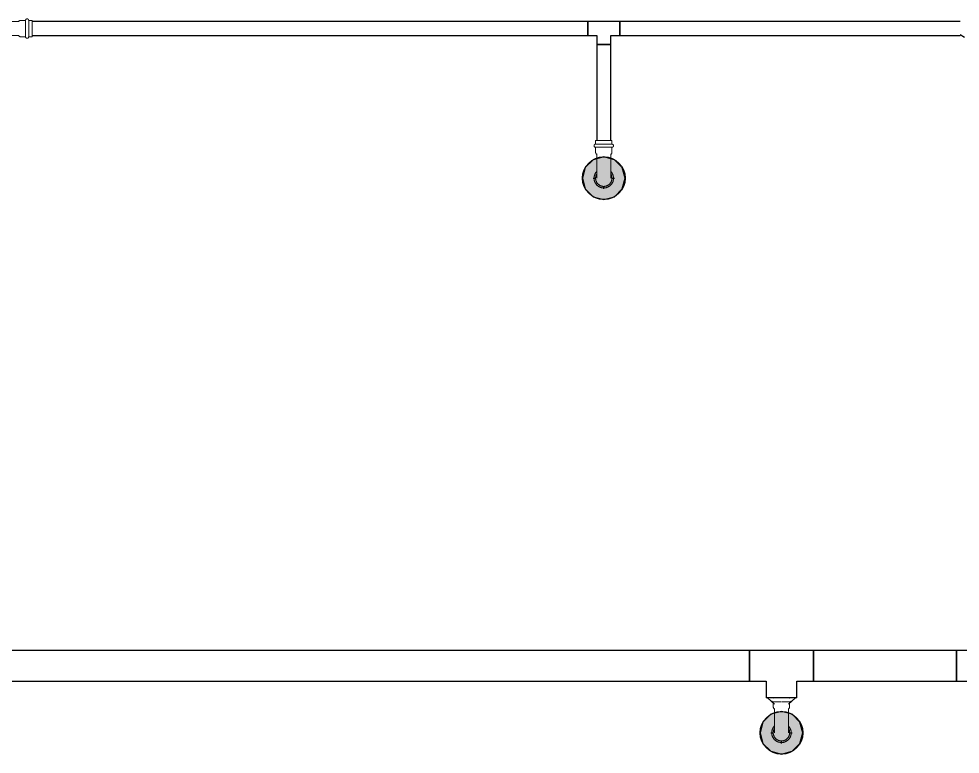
# Model space of a CAD drawing. Header units: inches. Extents: x -3327 to -1, y 8 to 1328.
# Drawn here: x -715.4 to -627.3, y 317.7 to 386.5 of the extents above; entities that cross this region are included whole.
import ezdxf

# ---------------------------------------------------------------- set-up
doc = ezdxf.new("R2010")
doc.units = ezdxf.units.IN
doc.header["$MEASUREMENT"] = 0
doc.layers.add('P-PIPE', color=3, linetype='Continuous', lineweight=9)
doc.layers.add('X - REF - FP', color=7, linetype='Continuous', true_color=0xb90000)

# ---------------------------------------------------------------- blocks, each defined once
blk = doc.blocks.new('Victaulic-VicPress316-Elbow 90-45deg Style P568_P571 - Standard-V2-SECOND LEVEL')
at = {"layer": 'P-PIPE'}
for p, q in [((-3203.704, 731.097), (-3203.704, 730.203)), ((-3202.389, 730.206), (-3202.389, 731.097)), ((-3203.813, 730.051), (-3203.813, 729.6)), ((-3203.046, 729.6), (-3203.813, 729.6)), ((-3202.28, 729.6), (-3203.046, 729.6)), ((-3202.28, 729.6), (-3202.28, 730.051)), ((-3203.813, 729.309), (-3203.813, 728.97)), ((-3203.046, 729.309), (-3203.813, 729.309)), ((-3203.813, 728.97), (-3203.046, 728.97)), ((-3202.28, 729.309), (-3203.046, 729.309)), ((-3203.046, 728.97), (-3202.28, 728.97)), ((-3202.28, 728.97), (-3202.28, 729.309))]:
    blk.add_line(p, q, dxfattribs=at)
at = {"layer": 'P-PIPE', "flags": 128}
for points in [[(-3203.046, 733.402), (-3203.083, 733.401), (-3203.119, 733.399), (-3203.155, 733.395), (-3203.191, 733.39), (-3203.227, 733.384), (-3203.263, 733.376), (-3203.298, 733.366), (-3203.333, 733.356), (-3203.367, 733.344), (-3203.401, 733.33), (-3203.434, 733.315), (-3203.467, 733.299), (-3203.499, 733.281), (-3203.53, 733.263), (-3203.561, 733.243), (-3203.591, 733.222), (-3203.619, 733.199), (-3203.647, 733.176), (-3203.674, 733.151), (-3203.7, 733.125), (-3203.725, 733.099), (-3203.749, 733.071), (-3203.772, 733.043), (-3203.793, 733.013), (-3203.813, 732.983), (-3203.833, 732.952), (-3203.85, 732.92), (-3203.867, 732.887), (-3203.882, 732.854), (-3203.896, 732.82), (-3203.909, 732.786), (-3203.92, 732.751), (-3203.93, 732.716), (-3203.938, 732.681), (-3203.945, 732.645), (-3203.95, 732.609), (-3203.954, 732.573), (-3203.957, 732.536), (-3203.958, 732.5), (-3203.958, 732.463), (-3203.956, 732.427), (-3203.953, 732.391), (-3203.948, 732.354), (-3203.942, 732.318), (-3203.934, 732.283), (-3203.925, 732.247), (-3203.915, 732.212), (-3203.903, 732.178), (-3203.89, 732.144), (-3203.875, 732.11), (-3203.859, 732.078), (-3203.842, 732.045), (-3203.824, 732.014), (-3203.804, 731.983), (-3203.783, 731.953), (-3203.761, 731.924), (-3203.738, 731.896), (-3203.714, 731.869)], [(-3203.046, 733.257), (-3203.077, 733.256), (-3203.107, 733.254), (-3203.138, 733.251), (-3203.168, 733.247), (-3203.198, 733.241), (-3203.228, 733.235), (-3203.258, 733.227), (-3203.287, 733.218), (-3203.316, 733.207), (-3203.345, 733.196), (-3203.373, 733.183), (-3203.4, 733.17), (-3203.427, 733.155), (-3203.453, 733.139), (-3203.479, 733.123), (-3203.504, 733.105), (-3203.528, 733.086), (-3203.551, 733.066), (-3203.574, 733.046), (-3203.596, 733.024), (-3203.617, 733.002), (-3203.637, 732.978), (-3203.656, 732.954), (-3203.674, 732.93), (-3203.691, 732.904), (-3203.707, 732.878), (-3203.722, 732.851), (-3203.736, 732.824), (-3203.749, 732.796), (-3203.76, 732.768), (-3203.771, 732.739), (-3203.78, 732.71), (-3203.789, 732.68), (-3203.796, 732.65), (-3203.801, 732.62), (-3203.806, 732.59), (-3203.809, 732.559), (-3203.812, 732.529), (-3203.812, 732.498), (-3203.812, 732.468), (-3203.811, 732.437), (-3203.808, 732.406), (-3203.804, 732.376), (-3203.799, 732.346), (-3203.792, 732.316), (-3203.785, 732.286), (-3203.776, 732.257), (-3203.766, 732.228), (-3203.755, 732.199), (-3203.743, 732.171), (-3203.73, 732.143), (-3203.715, 732.116), (-3203.704, 732.096)], [(-3202.389, 731.858), (-3202.367, 731.881), (-3202.343, 731.909), (-3202.32, 731.937), (-3202.299, 731.967), (-3202.279, 731.997), (-3202.26, 732.028), (-3202.242, 732.06), (-3202.225, 732.093), (-3202.21, 732.126), (-3202.196, 732.16), (-3202.183, 732.194), (-3202.172, 732.229), (-3202.163, 732.264), (-3202.154, 732.299), (-3202.147, 732.335), (-3202.142, 732.371), (-3202.138, 732.407), (-3202.135, 732.444), (-3202.134, 732.48), (-3202.134, 732.517), (-3202.136, 732.553), (-3202.139, 732.589), (-3202.144, 732.626), (-3202.15, 732.662), (-3202.158, 732.697), (-3202.167, 732.733), (-3202.177, 732.768), (-3202.189, 732.802), (-3202.202, 732.836), (-3202.217, 732.87), (-3202.233, 732.902), (-3202.25, 732.935), (-3202.268, 732.966), (-3202.288, 732.997), (-3202.309, 733.027), (-3202.331, 733.056), (-3202.354, 733.084), (-3202.378, 733.111), (-3202.404, 733.137), (-3202.43, 733.163), (-3202.457, 733.187), (-3202.486, 733.21), (-3202.515, 733.231), (-3202.545, 733.252), (-3202.576, 733.271), (-3202.608, 733.29), (-3202.64, 733.307), (-3202.673, 733.322), (-3202.706, 733.336), (-3202.741, 733.349), (-3202.775, 733.361), (-3202.81, 733.371), (-3202.846, 733.38), (-3202.881, 733.387), (-3202.917, 733.393), (-3202.954, 733.397), (-3202.99, 733.4), (-3203.026, 733.402), (-3203.046, 733.402)], [(-3202.385, 732.102), (-3202.37, 732.129), (-3202.356, 732.156), (-3202.343, 732.184), (-3202.332, 732.212), (-3202.321, 732.241), (-3202.312, 732.27), (-3202.304, 732.3), (-3202.297, 732.33), (-3202.291, 732.36), (-3202.286, 732.39), (-3202.283, 732.421), (-3202.281, 732.451), (-3202.28, 732.482), (-3202.28, 732.512), (-3202.281, 732.543), (-3202.284, 732.574), (-3202.288, 732.604), (-3202.293, 732.634), (-3202.3, 732.664), (-3202.307, 732.694), (-3202.316, 732.723), (-3202.326, 732.752), (-3202.337, 732.781), (-3202.349, 732.809), (-3202.362, 732.837), (-3202.377, 732.864), (-3202.392, 732.89), (-3202.409, 732.916), (-3202.426, 732.941), (-3202.445, 732.966), (-3202.464, 732.989), (-3202.485, 733.012), (-3202.506, 733.034), (-3202.528, 733.055), (-3202.551, 733.075), (-3202.575, 733.095), (-3202.6, 733.113), (-3202.625, 733.13), (-3202.651, 733.147), (-3202.677, 733.162), (-3202.705, 733.176), (-3202.732, 733.189), (-3202.761, 733.201), (-3202.789, 733.212), (-3202.818, 733.222), (-3202.848, 733.23), (-3202.878, 733.238), (-3202.908, 733.244), (-3202.938, 733.249), (-3202.968, 733.253), (-3202.999, 733.255), (-3203.029, 733.256), (-3203.046, 733.257)], [(-3203.704, 732.49), (-3203.704, 732.489), (-3203.704, 732.486), (-3203.704, 732.48), (-3203.704, 732.472), (-3203.704, 732.462), (-3203.704, 732.45), (-3203.704, 732.436), (-3203.704, 732.419), (-3203.704, 732.401), (-3203.704, 732.38), (-3203.704, 732.357), (-3203.704, 732.333), (-3203.704, 732.306), (-3203.704, 732.277), (-3203.704, 732.247), (-3203.704, 732.214), (-3203.704, 732.18), (-3203.704, 732.144), (-3203.704, 732.107), (-3203.704, 732.068), (-3203.704, 732.027), (-3203.704, 731.985), (-3203.704, 731.941), (-3203.704, 731.896), (-3203.704, 731.85), (-3203.704, 731.802), (-3203.704, 731.754), (-3203.704, 731.704), (-3203.704, 731.653), (-3203.704, 731.602), (-3203.704, 731.549), (-3203.704, 731.496), (-3203.704, 731.443), (-3203.704, 731.388), (-3203.704, 731.334), (-3203.704, 731.279), (-3203.704, 731.223), (-3203.704, 731.168), (-3203.704, 731.112), (-3203.704, 731.097)], [(-3202.389, 731.097), (-3202.389, 731.153), (-3202.389, 731.208), (-3202.389, 731.264), (-3202.389, 731.319), (-3202.389, 731.374), (-3202.389, 731.428), (-3202.389, 731.482), (-3202.389, 731.535), (-3202.389, 731.588), (-3202.389, 731.639), (-3202.389, 731.69), (-3202.389, 731.74), (-3202.389, 731.789), (-3202.389, 731.837), (-3202.389, 731.884), (-3202.389, 731.929), (-3202.389, 731.973), (-3202.389, 732.016), (-3202.389, 732.057), (-3202.389, 732.096), (-3202.389, 732.134), (-3202.389, 732.171), (-3202.389, 732.205), (-3202.389, 732.238), (-3202.389, 732.269), (-3202.389, 732.298), (-3202.389, 732.326), (-3202.389, 732.351), (-3202.389, 732.374), (-3202.389, 732.395), (-3202.389, 732.414), (-3202.389, 732.432), (-3202.389, 732.446), (-3202.389, 732.459), (-3202.389, 732.47), (-3202.389, 732.478), (-3202.389, 732.484), (-3202.389, 732.488), (-3202.389, 732.49), (-3202.389, 732.49)], [(-3203.813, 730.051), (-3203.812, 730.062), (-3203.812, 730.073), (-3203.811, 730.084), (-3203.809, 730.094), (-3203.807, 730.105), (-3203.805, 730.116), (-3203.802, 730.126), (-3203.799, 730.137), (-3203.795, 730.147), (-3203.791, 730.157), (-3203.787, 730.167), (-3203.782, 730.177), (-3203.777, 730.186), (-3203.771, 730.196), (-3203.765, 730.205), (-3203.759, 730.214), (-3203.752, 730.222), (-3203.745, 730.231), (-3203.738, 730.239), (-3203.73, 730.246), (-3203.722, 730.254), (-3203.714, 730.261), (-3203.705, 730.268), (-3203.704, 730.269)], [(-3202.389, 730.269), (-3202.38, 730.262), (-3202.372, 730.255), (-3202.364, 730.248), (-3202.356, 730.24), (-3202.348, 730.232), (-3202.341, 730.224), (-3202.335, 730.215), (-3202.328, 730.207), (-3202.322, 730.197), (-3202.317, 730.188), (-3202.311, 730.179), (-3202.306, 730.169), (-3202.302, 730.159), (-3202.298, 730.149), (-3202.294, 730.139), (-3202.291, 730.128), (-3202.288, 730.118), (-3202.285, 730.107), (-3202.283, 730.096), (-3202.282, 730.086), (-3202.281, 730.075), (-3202.28, 730.064), (-3202.28, 730.053), (-3202.28, 730.051)], [(-3203.813, 729.309), (-3203.818, 729.309), (-3203.824, 729.309), (-3203.83, 729.31), (-3203.836, 729.31), (-3203.841, 729.311), (-3203.847, 729.313), (-3203.853, 729.314), (-3203.858, 729.316), (-3203.864, 729.318), (-3203.869, 729.32), (-3203.875, 729.322), (-3203.88, 729.325), (-3203.885, 729.328), (-3203.89, 729.331), (-3203.895, 729.334), (-3203.899, 729.337), (-3203.904, 729.341), (-3203.908, 729.345), (-3203.913, 729.349), (-3203.917, 729.353), (-3203.921, 729.357), (-3203.925, 729.361), (-3203.928, 729.366), (-3203.932, 729.371), (-3203.935, 729.375), (-3203.938, 729.38), (-3203.941, 729.385), (-3203.944, 729.391), (-3203.946, 729.396), (-3203.948, 729.401), (-3203.95, 729.407), (-3203.952, 729.412), (-3203.953, 729.418), (-3203.955, 729.424), (-3203.956, 729.429), (-3203.957, 729.435), (-3203.957, 729.441), (-3203.958, 729.447), (-3203.958, 729.452), (-3203.958, 729.458), (-3203.958, 729.464), (-3203.957, 729.47), (-3203.956, 729.476), (-3203.955, 729.481), (-3203.954, 729.487), (-3203.953, 729.493), (-3203.951, 729.498), (-3203.949, 729.504), (-3203.947, 729.509), (-3203.945, 729.515), (-3203.942, 729.52), (-3203.94, 729.525), (-3203.937, 729.53), (-3203.934, 729.535), (-3203.93, 729.54), (-3203.927, 729.544), (-3203.923, 729.549), (-3203.919, 729.553), (-3203.915, 729.557), (-3203.911, 729.561), (-3203.906, 729.565), (-3203.902, 729.569), (-3203.897, 729.572), (-3203.892, 729.576), (-3203.888, 729.579), (-3203.882, 729.582), (-3203.877, 729.584), (-3203.872, 729.587), (-3203.867, 729.589), (-3203.861, 729.591), (-3203.856, 729.593), (-3203.85, 729.595), (-3203.845, 729.596), (-3203.839, 729.597), (-3203.833, 729.598), (-3203.827, 729.599), (-3203.821, 729.599), (-3203.816, 729.599), (-3203.813, 729.6)], [(-3203.046, 729.6), (-3203.077, 729.6), (-3203.107, 729.6), (-3203.138, 729.6), (-3203.168, 729.6), (-3203.198, 729.6), (-3203.228, 729.6), (-3203.258, 729.6), (-3203.287, 729.6), (-3203.316, 729.6), (-3203.345, 729.6), (-3203.373, 729.6), (-3203.4, 729.6), (-3203.427, 729.6), (-3203.453, 729.6), (-3203.479, 729.6), (-3203.504, 729.6), (-3203.528, 729.6), (-3203.551, 729.6), (-3203.574, 729.6), (-3203.596, 729.6), (-3203.617, 729.6), (-3203.637, 729.6), (-3203.656, 729.6), (-3203.674, 729.6), (-3203.691, 729.6), (-3203.707, 729.6), (-3203.722, 729.6), (-3203.736, 729.6), (-3203.749, 729.6), (-3203.76, 729.6), (-3203.771, 729.6), (-3203.78, 729.6), (-3203.789, 729.6), (-3203.796, 729.6), (-3203.801, 729.6), (-3203.806, 729.6), (-3203.809, 729.6), (-3203.812, 729.6), (-3203.812, 729.6), (-3203.813, 729.6)], [(-3203.813, 729.6), (-3203.812, 729.6), (-3203.81, 729.6), (-3203.807, 729.6), (-3203.803, 729.6), (-3203.797, 729.6), (-3203.791, 729.6), (-3203.783, 729.6), (-3203.774, 729.6)], [(-3202.28, 729.6), (-3202.28, 729.6), (-3202.282, 729.6), (-3202.285, 729.6), (-3202.289, 729.6), (-3202.295, 729.6), (-3202.302, 729.6), (-3202.309, 729.6), (-3202.318, 729.6), (-3202.329, 729.6), (-3202.34, 729.6), (-3202.353, 729.6), (-3202.366, 729.6), (-3202.381, 729.6), (-3202.397, 729.6), (-3202.413, 729.6), (-3202.431, 729.6), (-3202.45, 729.6), (-3202.47, 729.6), (-3202.49, 729.6), (-3202.512, 729.6), (-3202.534, 729.6), (-3202.558, 729.6), (-3202.582, 729.6), (-3202.606, 729.6), (-3202.632, 729.6), (-3202.658, 729.6), (-3202.685, 729.6), (-3202.712, 729.6), (-3202.74, 729.6), (-3202.768, 729.6), (-3202.797, 729.6), (-3202.826, 729.6), (-3202.856, 729.6), (-3202.886, 729.6), (-3202.916, 729.6), (-3202.946, 729.6), (-3202.977, 729.6), (-3203.007, 729.6), (-3203.038, 729.6), (-3203.046, 729.6)], [(-3202.321, 729.6), (-3202.312, 729.6), (-3202.304, 729.6), (-3202.297, 729.6), (-3202.291, 729.6), (-3202.286, 729.6), (-3202.283, 729.6), (-3202.281, 729.6), (-3202.28, 729.6), (-3202.28, 729.6)], [(-3202.28, 729.6), (-3202.274, 729.599), (-3202.268, 729.599), (-3202.262, 729.598), (-3202.256, 729.598), (-3202.251, 729.597), (-3202.245, 729.595), (-3202.239, 729.594), (-3202.234, 729.592), (-3202.228, 729.59), (-3202.223, 729.588), (-3202.218, 729.586), (-3202.212, 729.583), (-3202.207, 729.58), (-3202.202, 729.577), (-3202.197, 729.574), (-3202.193, 729.571), (-3202.188, 729.567), (-3202.184, 729.563), (-3202.179, 729.559), (-3202.175, 729.555), (-3202.171, 729.551), (-3202.167, 729.547), (-3202.164, 729.542), (-3202.16, 729.537), (-3202.157, 729.533), (-3202.154, 729.528), (-3202.151, 729.523), (-3202.149, 729.517), (-3202.146, 729.512), (-3202.144, 729.507), (-3202.142, 729.501), (-3202.14, 729.496), (-3202.139, 729.49), (-3202.137, 729.484), (-3202.136, 729.479), (-3202.135, 729.473), (-3202.135, 729.467), (-3202.134, 729.461), (-3202.134, 729.456), (-3202.134, 729.45), (-3202.134, 729.444), (-3202.135, 729.438), (-3202.136, 729.432), (-3202.137, 729.427), (-3202.138, 729.421), (-3202.139, 729.415), (-3202.141, 729.41), (-3202.143, 729.404), (-3202.145, 729.399), (-3202.147, 729.393), (-3202.15, 729.388), (-3202.152, 729.383), (-3202.155, 729.378), (-3202.159, 729.373), (-3202.162, 729.368), (-3202.165, 729.364), (-3202.169, 729.359), (-3202.173, 729.355), (-3202.177, 729.351), (-3202.181, 729.347), (-3202.186, 729.343), (-3202.19, 729.339), (-3202.195, 729.336), (-3202.2, 729.332), (-3202.205, 729.329), (-3202.21, 729.326), (-3202.215, 729.324), (-3202.22, 729.321), (-3202.225, 729.319), (-3202.231, 729.317), (-3202.236, 729.315), (-3202.242, 729.313), (-3202.248, 729.312), (-3202.253, 729.311), (-3202.259, 729.31), (-3202.265, 729.309), (-3202.271, 729.309), (-3202.276, 729.309), (-3202.28, 729.309)], [(-3203.771, 729.309), (-3203.78, 729.309), (-3203.789, 729.309), (-3203.796, 729.309), (-3203.801, 729.309), (-3203.806, 729.309), (-3203.809, 729.309), (-3203.812, 729.309), (-3203.812, 729.309), (-3203.813, 729.309)], [(-3203.813, 729.309), (-3203.812, 729.309), (-3203.81, 729.309), (-3203.807, 729.309), (-3203.803, 729.309), (-3203.797, 729.309), (-3203.791, 729.309), (-3203.783, 729.309), (-3203.774, 729.309), (-3203.763, 729.309), (-3203.752, 729.309), (-3203.74, 729.309), (-3203.726, 729.309), (-3203.711, 729.309), (-3203.695, 729.309), (-3203.679, 729.309), (-3203.661, 729.309), (-3203.642, 729.309), (-3203.622, 729.309), (-3203.602, 729.309), (-3203.58, 729.309), (-3203.558, 729.309), (-3203.534, 729.309), (-3203.51, 729.309), (-3203.486, 729.309), (-3203.46, 729.309), (-3203.434, 729.309), (-3203.407, 729.309), (-3203.38, 729.309), (-3203.352, 729.309), (-3203.324, 729.309), (-3203.295, 729.309), (-3203.266, 729.309), (-3203.236, 729.309), (-3203.206, 729.309), (-3203.176, 729.309), (-3203.146, 729.309), (-3203.116, 729.309), (-3203.085, 729.309), (-3203.054, 729.309), (-3203.046, 729.309)], [(-3203.046, 729.309), (-3203.015, 729.309), (-3202.985, 729.309), (-3202.954, 729.309), (-3202.924, 729.309), (-3202.894, 729.309), (-3202.864, 729.309), (-3202.834, 729.309), (-3202.805, 729.309), (-3202.776, 729.309), (-3202.748, 729.309), (-3202.72, 729.309), (-3202.692, 729.309), (-3202.665, 729.309), (-3202.639, 729.309), (-3202.613, 729.309), (-3202.588, 729.309), (-3202.564, 729.309), (-3202.541, 729.309), (-3202.518, 729.309), (-3202.496, 729.309), (-3202.475, 729.309), (-3202.455, 729.309), (-3202.436, 729.309), (-3202.418, 729.309), (-3202.401, 729.309), (-3202.385, 729.309), (-3202.37, 729.309), (-3202.356, 729.309), (-3202.343, 729.309), (-3202.332, 729.309), (-3202.321, 729.309), (-3202.312, 729.309), (-3202.304, 729.309), (-3202.297, 729.309), (-3202.291, 729.309), (-3202.286, 729.309), (-3202.283, 729.309), (-3202.281, 729.309), (-3202.28, 729.309), (-3202.28, 729.309)], [(-3202.28, 729.309), (-3202.28, 729.309), (-3202.282, 729.309), (-3202.285, 729.309), (-3202.289, 729.309), (-3202.295, 729.309), (-3202.302, 729.309), (-3202.309, 729.309), (-3202.318, 729.309)]]:
    blk.add_lwpolyline(points, dxfattribs=at)
blk = doc.blocks.new('Victaulic-VicPress316-Elbow 90-45deg Style P568_P571 - Standard-V6-SECOND LEVEL')
at = {"layer": 'P-PIPE'}
for p, q in [((-388.767, 322.597), (-388.767, 322.182)), ((-387.234, 322.182), (-387.234, 322.597)), ((-387.228, 322.924), (-387.222, 322.924)), ((-388.658, 322.027), (-388.658, 321.136)), ((-387.343, 321.136), (-387.343, 322.03))]:
    blk.add_line(p, q, dxfattribs=at)
at = {"layer": 'P-PIPE', "flags": 128}
for points in [[(-388.767, 322.633), (-388.772, 322.633), (-388.778, 322.634), (-388.784, 322.634), (-388.79, 322.635), (-388.795, 322.636), (-388.801, 322.637), (-388.807, 322.639), (-388.812, 322.641), (-388.818, 322.643), (-388.823, 322.645), (-388.828, 322.647), (-388.834, 322.65), (-388.839, 322.653), (-388.844, 322.656), (-388.849, 322.659), (-388.853, 322.662), (-388.858, 322.666), (-388.862, 322.669), (-388.867, 322.673), (-388.871, 322.677), (-388.875, 322.682), (-388.879, 322.686), (-388.882, 322.691), (-388.886, 322.695), (-388.889, 322.7), (-388.892, 322.705), (-388.895, 322.71), (-388.897, 322.715), (-388.9, 322.721), (-388.902, 322.726)], [(-388.781, 322.924), (-388.775, 322.924), (-388.77, 322.924)], [(-388.76, 322.924), (-388.763, 322.924), (-388.766, 322.924), (-388.766, 322.924), (-388.767, 322.924)], [(-388.767, 322.924), (-388.766, 322.924), (-388.764, 322.924), (-388.761, 322.924)], [(-388.75, 322.633), (-388.755, 322.633), (-388.76, 322.633), (-388.763, 322.633), (-388.766, 322.633), (-388.766, 322.633), (-388.767, 322.633)], [(-388.767, 322.633), (-388.766, 322.633), (-388.764, 322.633), (-388.761, 322.633), (-388.757, 322.633), (-388.751, 322.633), (-388.745, 322.633), (-388.737, 322.633), (-388.728, 322.633), (-388.717, 322.633), (-388.706, 322.633), (-388.693, 322.633), (-388.68, 322.633), (-388.665, 322.633), (-388.649, 322.633), (-388.633, 322.633), (-388.615, 322.633), (-388.596, 322.633), (-388.576, 322.633), (-388.556, 322.633), (-388.534, 322.633), (-388.512, 322.633), (-388.488, 322.633), (-388.464, 322.633), (-388.44, 322.633), (-388.414, 322.633), (-388.388, 322.633), (-388.361, 322.633), (-388.334, 322.633), (-388.306, 322.633), (-388.278, 322.633), (-388.249, 322.633), (-388.22, 322.633), (-388.19, 322.633), (-388.16, 322.633), (-388.13, 322.633), (-388.1, 322.633), (-388.069, 322.633), (-388.039, 322.633), (-388.023, 322.633)], [(-387.969, 322.633), (-387.939, 322.633), (-387.908, 322.633), (-387.878, 322.633), (-387.848, 322.633), (-387.818, 322.633), (-387.788, 322.633), (-387.759, 322.633), (-387.73, 322.633), (-387.702, 322.633), (-387.674, 322.633), (-387.646, 322.633), (-387.619, 322.633), (-387.593, 322.633), (-387.567, 322.633), (-387.542, 322.633), (-387.518, 322.633), (-387.495, 322.633), (-387.472, 322.633), (-387.45, 322.633), (-387.429, 322.633), (-387.409, 322.633), (-387.39, 322.633), (-387.372, 322.633), (-387.355, 322.633), (-387.339, 322.633), (-387.324, 322.633), (-387.31, 322.633), (-387.297, 322.633), (-387.286, 322.633), (-387.275, 322.633), (-387.266, 322.633), (-387.257, 322.633), (-387.25, 322.633), (-387.245, 322.633), (-387.24, 322.633), (-387.237, 322.633), (-387.234, 322.633), (-387.234, 322.633), (-387.234, 322.633)], [(-387.234, 322.633), (-387.234, 322.633), (-387.236, 322.633), (-387.239, 322.633), (-387.243, 322.633), (-387.249, 322.633)], [(-387.234, 322.924), (-387.234, 322.924), (-387.236, 322.924), (-387.239, 322.924), (-387.243, 322.924)], [(-387.24, 322.924), (-387.237, 322.924), (-387.234, 322.924), (-387.234, 322.924), (-387.234, 322.924)], [(-387.099, 322.724), (-387.101, 322.718), (-387.104, 322.713), (-387.106, 322.708), (-387.109, 322.703), (-387.113, 322.698), (-387.116, 322.693), (-387.119, 322.689), (-387.123, 322.684), (-387.127, 322.68), (-387.131, 322.676), (-387.135, 322.672), (-387.14, 322.668), (-387.144, 322.664), (-387.149, 322.661), (-387.154, 322.657), (-387.158, 322.654), (-387.164, 322.651), (-387.169, 322.649), (-387.174, 322.646), (-387.179, 322.644), (-387.185, 322.642), (-387.19, 322.64), (-387.196, 322.638), (-387.202, 322.637), (-387.207, 322.636), (-387.213, 322.635), (-387.219, 322.634), (-387.225, 322.634), (-387.23, 322.633), (-387.234, 322.633)], [(-388.658, 321.964), (-388.666, 321.971), (-388.674, 321.978), (-388.682, 321.985), (-388.69, 321.993), (-388.698, 322.001), (-388.705, 322.009), (-388.711, 322.017), (-388.718, 322.026), (-388.724, 322.035), (-388.729, 322.045), (-388.735, 322.054), (-388.74, 322.064), (-388.744, 322.074), (-388.748, 322.084), (-388.752, 322.094), (-388.755, 322.105), (-388.758, 322.115), (-388.761, 322.126), (-388.763, 322.136), (-388.764, 322.147), (-388.765, 322.158), (-388.766, 322.169), (-388.767, 322.18), (-388.767, 322.182)], [(-387.234, 322.182), (-387.234, 322.171), (-387.234, 322.16), (-387.235, 322.149), (-387.237, 322.138), (-387.239, 322.128), (-387.241, 322.117), (-387.244, 322.106), (-387.247, 322.096), (-387.251, 322.086), (-387.255, 322.076), (-387.259, 322.066), (-387.264, 322.056), (-387.27, 322.046), (-387.275, 322.037), (-387.281, 322.028), (-387.287, 322.019), (-387.294, 322.01), (-387.301, 322.002), (-387.308, 321.994), (-387.316, 321.986), (-387.324, 321.979), (-387.332, 321.972), (-387.341, 321.965), (-387.343, 321.964)], [(-388.658, 321.136), (-388.658, 321.08), (-388.658, 321.024), (-388.658, 320.969), (-388.658, 320.914), (-388.658, 320.859), (-388.658, 320.805), (-388.658, 320.751), (-388.658, 320.698), (-388.658, 320.645), (-388.658, 320.593), (-388.658, 320.542), (-388.658, 320.493), (-388.658, 320.444), (-388.658, 320.396), (-388.658, 320.349), (-388.658, 320.304), (-388.658, 320.26), (-388.658, 320.217), (-388.658, 320.176), (-388.658, 320.137), (-388.658, 320.099), (-388.658, 320.062), (-388.658, 320.028), (-388.658, 319.995), (-388.658, 319.964), (-388.658, 319.934), (-388.658, 319.907), (-388.658, 319.882), (-388.658, 319.859), (-388.658, 319.837), (-388.658, 319.818), (-388.658, 319.801), (-388.658, 319.786), (-388.658, 319.774), (-388.658, 319.763), (-388.658, 319.755), (-388.658, 319.749), (-388.658, 319.745), (-388.658, 319.743), (-388.658, 319.743)], [(-387.343, 319.743), (-387.343, 319.744), (-387.343, 319.747), (-387.343, 319.753), (-387.343, 319.761), (-387.343, 319.771), (-387.343, 319.783), (-387.343, 319.797), (-387.343, 319.814), (-387.343, 319.832), (-387.343, 319.853), (-387.343, 319.875), (-387.343, 319.9), (-387.343, 319.927), (-387.343, 319.956), (-387.343, 319.986), (-387.343, 320.018), (-387.343, 320.053), (-387.343, 320.089), (-387.343, 320.126), (-387.343, 320.165), (-387.343, 320.206), (-387.343, 320.248), (-387.343, 320.292), (-387.343, 320.337), (-387.343, 320.383), (-387.343, 320.431), (-387.343, 320.479), (-387.343, 320.529), (-387.343, 320.58), (-387.343, 320.631), (-387.343, 320.683), (-387.343, 320.736), (-387.343, 320.79), (-387.343, 320.844), (-387.343, 320.899), (-387.343, 320.954), (-387.343, 321.009), (-387.343, 321.065), (-387.343, 321.121), (-387.343, 321.136)], [(-388.658, 320.375), (-388.679, 320.352), (-388.703, 320.324), (-388.726, 320.295), (-388.747, 320.266), (-388.767, 320.236), (-388.787, 320.204), (-388.804, 320.173), (-388.821, 320.14), (-388.836, 320.107), (-388.85, 320.073), (-388.863, 320.039), (-388.874, 320.004), (-388.883, 319.969), (-388.892, 319.934), (-388.899, 319.898), (-388.904, 319.862), (-388.908, 319.825), (-388.911, 319.789), (-388.912, 319.753), (-388.912, 319.716), (-388.91, 319.68), (-388.907, 319.643), (-388.902, 319.607), (-388.896, 319.571), (-388.888, 319.536), (-388.879, 319.5), (-388.869, 319.465), (-388.857, 319.431), (-388.844, 319.397), (-388.829, 319.363), (-388.813, 319.33), (-388.796, 319.298), (-388.778, 319.267), (-388.758, 319.236), (-388.737, 319.206), (-388.715, 319.177), (-388.692, 319.149), (-388.668, 319.122), (-388.642, 319.095), (-388.616, 319.07), (-388.589, 319.046), (-388.56, 319.023), (-388.531, 319.001), (-388.501, 318.981), (-388.47, 318.961), (-388.439, 318.943), (-388.406, 318.926), (-388.373, 318.911), (-388.34, 318.896), (-388.306, 318.883), (-388.271, 318.872), (-388.236, 318.862), (-388.2, 318.853), (-388.165, 318.846), (-388.129, 318.84), (-388.092, 318.836), (-388.056, 318.833), (-388.02, 318.831), (-388, 318.831)], [(-388.661, 320.131), (-388.676, 320.104), (-388.69, 320.077), (-388.703, 320.049), (-388.714, 320.021), (-388.725, 319.992), (-388.734, 319.963), (-388.743, 319.933), (-388.75, 319.903), (-388.755, 319.873), (-388.76, 319.843), (-388.763, 319.812), (-388.766, 319.782), (-388.766, 319.751), (-388.766, 319.72), (-388.765, 319.69), (-388.762, 319.659), (-388.758, 319.629), (-388.753, 319.599), (-388.746, 319.569), (-388.739, 319.539), (-388.73, 319.51), (-388.72, 319.481), (-388.709, 319.452), (-388.697, 319.424), (-388.684, 319.396), (-388.669, 319.369), (-388.654, 319.343), (-388.637, 319.317), (-388.62, 319.292), (-388.601, 319.267), (-388.582, 319.244), (-388.561, 319.221), (-388.54, 319.199), (-388.518, 319.178), (-388.495, 319.157), (-388.471, 319.138), (-388.446, 319.12), (-388.421, 319.102), (-388.395, 319.086), (-388.369, 319.071), (-388.341, 319.057), (-388.314, 319.043), (-388.285, 319.031), (-388.257, 319.021), (-388.228, 319.011), (-388.198, 319.002), (-388.168, 318.995), (-388.138, 318.989), (-388.108, 318.984), (-388.078, 318.98), (-388.047, 318.978), (-388.017, 318.976), (-388, 318.976)], [(-388, 318.831), (-387.964, 318.832), (-387.927, 318.834), (-387.891, 318.837), (-387.855, 318.842), (-387.819, 318.849), (-387.783, 318.857), (-387.748, 318.866), (-387.713, 318.877), (-387.679, 318.889), (-387.645, 318.903), (-387.612, 318.918), (-387.579, 318.934), (-387.547, 318.951), (-387.516, 318.97), (-387.485, 318.99), (-387.455, 319.011), (-387.427, 319.034), (-387.399, 319.057), (-387.372, 319.082), (-387.346, 319.107), (-387.321, 319.134), (-387.297, 319.162), (-387.274, 319.19), (-387.253, 319.22), (-387.233, 319.25), (-387.213, 319.281), (-387.196, 319.313), (-387.179, 319.345), (-387.164, 319.379), (-387.15, 319.412), (-387.137, 319.447), (-387.126, 319.481), (-387.117, 319.516), (-387.108, 319.552), (-387.101, 319.588), (-387.096, 319.624), (-387.092, 319.66), (-387.089, 319.696), (-387.088, 319.733), (-387.088, 319.769), (-387.09, 319.806), (-387.093, 319.842), (-387.098, 319.878), (-387.104, 319.914), (-387.112, 319.95), (-387.121, 319.985), (-387.131, 320.02), (-387.143, 320.055), (-387.156, 320.089), (-387.171, 320.122), (-387.187, 320.155), (-387.204, 320.187), (-387.222, 320.219), (-387.242, 320.25), (-387.263, 320.28), (-387.285, 320.309), (-387.308, 320.337), (-387.332, 320.364)], [(-388, 318.976), (-387.969, 318.977), (-387.939, 318.979), (-387.908, 318.982), (-387.878, 318.986), (-387.848, 318.992), (-387.818, 318.998), (-387.788, 319.006), (-387.759, 319.015), (-387.73, 319.025), (-387.702, 319.037), (-387.674, 319.049), (-387.646, 319.063), (-387.619, 319.078), (-387.593, 319.093), (-387.567, 319.11), (-387.542, 319.128), (-387.518, 319.147), (-387.495, 319.167), (-387.472, 319.187), (-387.45, 319.209), (-387.429, 319.231), (-387.409, 319.254), (-387.39, 319.278), (-387.372, 319.303), (-387.355, 319.329), (-387.339, 319.355), (-387.324, 319.382), (-387.31, 319.409), (-387.297, 319.437), (-387.286, 319.465), (-387.275, 319.494), (-387.266, 319.523), (-387.257, 319.553), (-387.25, 319.582), (-387.245, 319.613), (-387.24, 319.643), (-387.237, 319.673), (-387.234, 319.704), (-387.234, 319.735), (-387.234, 319.765), (-387.235, 319.796), (-387.238, 319.826), (-387.242, 319.857), (-387.247, 319.887), (-387.254, 319.917), (-387.261, 319.947), (-387.27, 319.976), (-387.28, 320.005), (-387.291, 320.034), (-387.303, 320.062), (-387.316, 320.089), (-387.331, 320.116), (-387.343, 320.137)]]:
    blk.add_lwpolyline(points, dxfattribs=at)
blk = doc.blocks.new('Victaulic-VicPress316-Elbow 90-45deg Style P568_P571 - Standard-V43-SECOND LEVEL')
at = {"layer": 'P-PIPE'}
for p, q in [((-856.899, 460.612), (-856.899, 459.718)), ((-855.584, 459.721), (-855.584, 460.612)), ((-857.008, 459.566), (-857.008, 459.114)), ((-856.241, 459.114), (-857.008, 459.114)), ((-855.475, 459.114), (-856.241, 459.114)), ((-855.475, 459.114), (-855.475, 459.566)), ((-857.008, 458.823), (-857.008, 458.485)), ((-856.241, 458.823), (-857.008, 458.823)), ((-857.008, 458.485), (-856.241, 458.485)), ((-855.475, 458.823), (-856.241, 458.823)), ((-856.241, 458.485), (-855.475, 458.485)), ((-855.475, 458.485), (-855.475, 458.823))]:
    blk.add_line(p, q, dxfattribs=at)
at = {"layer": 'P-PIPE', "flags": 128}
for points in [[(-856.241, 462.917), (-856.278, 462.916), (-856.314, 462.914), (-856.35, 462.91), (-856.387, 462.905), (-856.422, 462.899), (-856.458, 462.891), (-856.493, 462.881), (-856.528, 462.871), (-856.563, 462.859), (-856.596, 462.845), (-856.63, 462.83), (-856.662, 462.814), (-856.694, 462.796), (-856.726, 462.778), (-856.756, 462.758), (-856.786, 462.736), (-856.815, 462.714), (-856.843, 462.691), (-856.87, 462.666), (-856.895, 462.64), (-856.92, 462.614), (-856.944, 462.586), (-856.967, 462.557), (-856.988, 462.528), (-857.009, 462.498), (-857.028, 462.467), (-857.046, 462.435), (-857.062, 462.402), (-857.077, 462.369), (-857.091, 462.335), (-857.104, 462.301), (-857.115, 462.266), (-857.125, 462.231), (-857.133, 462.196), (-857.14, 462.16), (-857.145, 462.124), (-857.15, 462.088), (-857.152, 462.051), (-857.153, 462.015), (-857.153, 461.978), (-857.151, 461.942), (-857.148, 461.906), (-857.143, 461.869), (-857.137, 461.833), (-857.129, 461.798), (-857.12, 461.762), (-857.11, 461.727), (-857.098, 461.693), (-857.085, 461.659), (-857.071, 461.625), (-857.055, 461.593), (-857.038, 461.56), (-857.019, 461.529), (-856.999, 461.498), (-856.979, 461.468), (-856.957, 461.439), (-856.933, 461.411), (-856.909, 461.384), (-856.884, 461.358), (-856.857, 461.332), (-856.83, 461.308), (-856.802, 461.285), (-856.772, 461.264), (-856.742, 461.243), (-856.711, 461.223), (-856.68, 461.205), (-856.647, 461.188), (-856.614, 461.173), (-856.581, 461.159), (-856.547, 461.146), (-856.512, 461.134), (-856.477, 461.124), (-856.442, 461.115), (-856.406, 461.108), (-856.37, 461.102), (-856.334, 461.098), (-856.297, 461.095), (-856.261, 461.093), (-856.241, 461.093)], [(-855.61, 462.662), (-855.625, 462.677), (-855.653, 462.702), (-855.681, 462.725), (-855.71, 462.746), (-855.74, 462.767), (-855.771, 462.786), (-855.803, 462.805), (-855.835, 462.822), (-855.868, 462.837), (-855.902, 462.851), (-855.936, 462.864), (-855.97, 462.876), (-856.005, 462.886), (-856.041, 462.895), (-856.077, 462.902), (-856.113, 462.908), (-856.149, 462.912), (-856.185, 462.915), (-856.222, 462.917), (-856.241, 462.917)], [(-856.899, 462.003), (-856.899, 462.005), (-856.899, 462.005)], [(-856.899, 460.612), (-856.899, 460.668), (-856.899, 460.723), (-856.899, 460.779), (-856.899, 460.834), (-856.899, 460.889), (-856.899, 460.943), (-856.899, 460.997), (-856.899, 461.05), (-856.899, 461.103), (-856.899, 461.154), (-856.899, 461.205), (-856.899, 461.255), (-856.899, 461.304), (-856.899, 461.352), (-856.899, 461.376)], [(-856.241, 461.093), (-856.205, 461.094), (-856.168, 461.096), (-856.132, 461.1), (-856.096, 461.105), (-856.06, 461.111), (-856.024, 461.119), (-855.989, 461.128), (-855.954, 461.139), (-855.92, 461.151), (-855.886, 461.165), (-855.853, 461.18), (-855.82, 461.196), (-855.788, 461.214), (-855.757, 461.232), (-855.726, 461.252), (-855.697, 461.273), (-855.668, 461.296), (-855.64, 461.319), (-855.613, 461.344)], [(-855.584, 461.347), (-855.584, 461.317), (-855.584, 461.269), (-855.584, 461.219), (-855.584, 461.168), (-855.584, 461.117), (-855.584, 461.064), (-855.584, 461.011), (-855.584, 460.958), (-855.584, 460.903), (-855.584, 460.849), (-855.584, 460.794), (-855.584, 460.738), (-855.584, 460.683), (-855.584, 460.627), (-855.584, 460.612)], [(-857.008, 458.823), (-857.014, 458.824), (-857.019, 458.824), (-857.025, 458.825), (-857.031, 458.825), (-857.037, 458.826), (-857.042, 458.828), (-857.048, 458.829), (-857.054, 458.831), (-857.059, 458.833), (-857.064, 458.835), (-857.07, 458.837), (-857.075, 458.84), (-857.08, 458.843), (-857.085, 458.846), (-857.09, 458.849), (-857.095, 458.852), (-857.099, 458.856), (-857.104, 458.86), (-857.108, 458.864), (-857.112, 458.868), (-857.116, 458.872), (-857.12, 458.876), (-857.124, 458.881), (-857.127, 458.886), (-857.13, 458.89), (-857.133, 458.895), (-857.136, 458.9), (-857.139, 458.906), (-857.141, 458.911), (-857.143, 458.916), (-857.145, 458.922), (-857.147, 458.927), (-857.149, 458.933), (-857.15, 458.939), (-857.151, 458.944), (-857.152, 458.95), (-857.153, 458.956), (-857.153, 458.962), (-857.153, 458.967), (-857.153, 458.973), (-857.153, 458.979), (-857.152, 458.985), (-857.152, 458.991), (-857.151, 458.996), (-857.149, 459.002), (-857.148, 459.008), (-857.146, 459.013), (-857.144, 459.019), (-857.142, 459.024), (-857.14, 459.03), (-857.138, 459.035), (-857.135, 459.04), (-857.132, 459.045), (-857.129, 459.05), (-857.125, 459.055), (-857.122, 459.059), (-857.118, 459.064), (-857.114, 459.068), (-857.11, 459.072), (-857.106, 459.076), (-857.102, 459.08), (-857.097, 459.084), (-857.092, 459.087), (-857.088, 459.091), (-857.083, 459.094), (-857.078, 459.097), (-857.073, 459.099), (-857.067, 459.102), (-857.062, 459.104), (-857.056, 459.106), (-857.051, 459.108), (-857.045, 459.11), (-857.04, 459.111), (-857.034, 459.112), (-857.028, 459.113), (-857.023, 459.114), (-857.017, 459.114), (-857.011, 459.114), (-857.008, 459.114)], [(-857.008, 459.566), (-857.008, 459.577), (-857.007, 459.588), (-857.006, 459.599), (-857.004, 459.609), (-857.002, 459.62), (-857, 459.631), (-856.997, 459.641), (-856.994, 459.652), (-856.99, 459.662), (-856.986, 459.672), (-856.982, 459.682), (-856.977, 459.692), (-856.972, 459.701), (-856.966, 459.711), (-856.96, 459.72), (-856.954, 459.729), (-856.947, 459.737), (-856.94, 459.746), (-856.933, 459.754), (-856.925, 459.761), (-856.917, 459.769), (-856.909, 459.776), (-856.9, 459.783), (-856.899, 459.784)], [(-856.241, 459.114), (-856.272, 459.114), (-856.303, 459.114), (-856.333, 459.114), (-856.363, 459.114), (-856.394, 459.114), (-856.423, 459.114), (-856.453, 459.114), (-856.482, 459.114), (-856.511, 459.114), (-856.54, 459.114), (-856.568, 459.114), (-856.595, 459.114), (-856.622, 459.114), (-856.648, 459.114), (-856.674, 459.114), (-856.699, 459.114), (-856.723, 459.114), (-856.747, 459.114), (-856.769, 459.114), (-856.791, 459.114), (-856.812, 459.114), (-856.832, 459.114), (-856.851, 459.114), (-856.869, 459.114), (-856.886, 459.114), (-856.902, 459.114), (-856.917, 459.114), (-856.931, 459.114), (-856.944, 459.114), (-856.956, 459.114), (-856.966, 459.114), (-856.976, 459.114), (-856.984, 459.114), (-856.991, 459.114), (-856.997, 459.114), (-857.001, 459.114), (-857.005, 459.114), (-857.007, 459.114), (-857.008, 459.114), (-857.008, 459.114)], [(-857.008, 459.114), (-857.007, 459.114), (-857.005, 459.114), (-857.002, 459.114), (-856.998, 459.114), (-856.992, 459.114), (-856.986, 459.114), (-856.978, 459.114), (-856.969, 459.114)], [(-855.475, 459.114), (-855.475, 459.114), (-855.477, 459.114), (-855.48, 459.114), (-855.485, 459.114), (-855.49, 459.114), (-855.497, 459.114), (-855.505, 459.114), (-855.514, 459.114), (-855.524, 459.114), (-855.535, 459.114), (-855.548, 459.114), (-855.561, 459.114), (-855.576, 459.114), (-855.592, 459.114), (-855.609, 459.114), (-855.626, 459.114), (-855.645, 459.114), (-855.665, 459.114), (-855.686, 459.114), (-855.707, 459.114), (-855.73, 459.114), (-855.753, 459.114), (-855.777, 459.114), (-855.802, 459.114), (-855.827, 459.114), (-855.853, 459.114), (-855.88, 459.114), (-855.907, 459.114), (-855.935, 459.114), (-855.964, 459.114), (-855.992, 459.114), (-856.021, 459.114), (-856.051, 459.114), (-856.081, 459.114), (-856.111, 459.114), (-856.141, 459.114), (-856.172, 459.114), (-856.202, 459.114), (-856.233, 459.114), (-856.241, 459.114)], [(-855.584, 459.784), (-855.575, 459.777), (-855.567, 459.77), (-855.559, 459.763), (-855.551, 459.755), (-855.544, 459.747), (-855.537, 459.739), (-855.53, 459.73), (-855.523, 459.721), (-855.517, 459.712), (-855.512, 459.703), (-855.506, 459.694), (-855.502, 459.684), (-855.497, 459.674), (-855.493, 459.664), (-855.489, 459.654), (-855.486, 459.643), (-855.483, 459.633), (-855.481, 459.622), (-855.479, 459.611), (-855.477, 459.601), (-855.476, 459.59), (-855.475, 459.579), (-855.475, 459.568), (-855.475, 459.566)], [(-855.516, 459.114), (-855.507, 459.114), (-855.499, 459.114), (-855.492, 459.114), (-855.486, 459.114), (-855.481, 459.114), (-855.478, 459.114), (-855.476, 459.114), (-855.475, 459.114), (-855.475, 459.114)], [(-855.475, 459.114), (-855.469, 459.114), (-855.463, 459.114), (-855.457, 459.113), (-855.452, 459.113), (-855.446, 459.112), (-855.44, 459.11), (-855.435, 459.109), (-855.429, 459.107), (-855.424, 459.105), (-855.418, 459.103), (-855.413, 459.101), (-855.408, 459.098), (-855.402, 459.095), (-855.397, 459.092), (-855.393, 459.089), (-855.388, 459.086), (-855.383, 459.082), (-855.379, 459.078), (-855.375, 459.074), (-855.37, 459.07), (-855.366, 459.066), (-855.363, 459.062), (-855.359, 459.057), (-855.356, 459.052), (-855.352, 459.048), (-855.349, 459.043), (-855.346, 459.038), (-855.344, 459.032), (-855.341, 459.027), (-855.339, 459.022), (-855.337, 459.016), (-855.335, 459.011), (-855.334, 459.005), (-855.332, 458.999), (-855.331, 458.994), (-855.331, 458.988), (-855.33, 458.982), (-855.329, 458.976), (-855.329, 458.971), (-855.329, 458.965), (-855.33, 458.959), (-855.33, 458.953), (-855.331, 458.947), (-855.332, 458.942), (-855.333, 458.936), (-855.334, 458.93), (-855.336, 458.925), (-855.338, 458.919), (-855.34, 458.914), (-855.342, 458.908), (-855.345, 458.903), (-855.348, 458.898), (-855.351, 458.893), (-855.354, 458.888), (-855.357, 458.883), (-855.361, 458.879), (-855.364, 458.874), (-855.368, 458.87), (-855.372, 458.866), (-855.376, 458.862), (-855.381, 458.858), (-855.385, 458.854), (-855.39, 458.851), (-855.395, 458.847), (-855.4, 458.844), (-855.405, 458.841), (-855.41, 458.839), (-855.415, 458.836), (-855.421, 458.834), (-855.426, 458.832), (-855.432, 458.83), (-855.437, 458.828), (-855.443, 458.827), (-855.448, 458.826), (-855.454, 458.825), (-855.46, 458.824), (-855.466, 458.824), (-855.472, 458.823), (-855.475, 458.823)], [(-856.966, 458.823), (-856.976, 458.823), (-856.984, 458.823), (-856.991, 458.823), (-856.997, 458.823), (-857.001, 458.823), (-857.005, 458.823), (-857.007, 458.823), (-857.008, 458.823), (-857.008, 458.823)], [(-857.008, 458.823), (-857.007, 458.823), (-857.005, 458.823), (-857.002, 458.823), (-856.998, 458.823), (-856.992, 458.823), (-856.986, 458.823), (-856.978, 458.823), (-856.969, 458.823), (-856.959, 458.823), (-856.947, 458.823), (-856.935, 458.823), (-856.921, 458.823), (-856.906, 458.823), (-856.891, 458.823), (-856.874, 458.823), (-856.856, 458.823), (-856.837, 458.823), (-856.818, 458.823), (-856.797, 458.823), (-856.775, 458.823), (-856.753, 458.823), (-856.73, 458.823), (-856.706, 458.823), (-856.681, 458.823), (-856.655, 458.823), (-856.629, 458.823), (-856.603, 458.823), (-856.575, 458.823), (-856.547, 458.823), (-856.519, 458.823), (-856.49, 458.823), (-856.461, 458.823), (-856.431, 458.823), (-856.402, 458.823), (-856.372, 458.823), (-856.341, 458.823), (-856.311, 458.823), (-856.28, 458.823), (-856.25, 458.823), (-856.241, 458.823)], [(-856.241, 458.823), (-856.211, 458.823), (-856.18, 458.823), (-856.149, 458.823), (-856.119, 458.823), (-856.089, 458.823), (-856.059, 458.823), (-856.029, 458.823), (-856, 458.823), (-855.971, 458.823), (-855.943, 458.823), (-855.915, 458.823), (-855.887, 458.823), (-855.86, 458.823), (-855.834, 458.823), (-855.808, 458.823), (-855.784, 458.823), (-855.759, 458.823), (-855.736, 458.823), (-855.713, 458.823), (-855.691, 458.823), (-855.67, 458.823), (-855.65, 458.823), (-855.631, 458.823), (-855.613, 458.823), (-855.596, 458.823), (-855.58, 458.823), (-855.565, 458.823), (-855.551, 458.823), (-855.539, 458.823), (-855.527, 458.823), (-855.516, 458.823), (-855.507, 458.823), (-855.499, 458.823), (-855.492, 458.823), (-855.486, 458.823), (-855.481, 458.823), (-855.478, 458.823), (-855.476, 458.823), (-855.475, 458.823), (-855.475, 458.823)], [(-855.475, 458.823), (-855.475, 458.823), (-855.477, 458.823), (-855.48, 458.823), (-855.485, 458.823), (-855.49, 458.823), (-855.497, 458.823), (-855.505, 458.823), (-855.514, 458.823)]]:
    blk.add_lwpolyline(points, dxfattribs=at)

msp = doc.modelspace()

# ---------------------------------------------------------------- hatches: boundary and pattern name
at = {"layer": 'X - REF - FP'}
h = msp.add_hatch(color=256, dxfattribs=at)
edge = h.paths.add_edge_path(flags=0)
edge.add_arc((-660.625, 371.635), 2, 0, 360)
for points in [[(-660.625, 369.635), (-659.625, 369.903), (-658.893, 370.635), (-658.625, 371.635), (-658.893, 372.635), (-659.625, 373.367), (-660.625, 373.635), (-661.625, 373.367), (-662.357, 372.635), (-662.625, 371.635), (-662.357, 370.635), (-661.625, 369.903)], [(-644, 317.743), (-643, 318.011), (-642.268, 318.743), (-642, 319.743), (-642.268, 320.743), (-643, 321.475), (-644, 321.743), (-645, 321.475), (-645.732, 320.743), (-646, 319.743), (-645.732, 318.743), (-645, 318.011)]]:
    msp.add_hatch(color=256, dxfattribs=at).paths.add_polyline_path(points, flags=0)
h = msp.add_hatch(color=256, dxfattribs=at)
edge = h.paths.add_edge_path(flags=0)
edge.add_arc((-644, 319.743), 2, 0, 360)

# ---------------------------------------------------------------- linework, layer by layer
for p, q in [((-662.121, 386.293), (-714.105, 386.293)), ((-659.129, 386.293), (-662.121, 386.293)), ((-662.121, 386.27), (-662.121, 386.293)), ((-662.121, 386.293), (-662.121, 384.978)), ((-662.121, 386.204), (-662.121, 386.27)), ((-662.121, 386.1), (-662.121, 386.204)), ((-662.121, 385.964), (-662.121, 386.1)), ((-662.121, 385.805), (-662.121, 385.964)), ((-627.275, 386.293), (-659.129, 386.293)), ((-659.129, 384.978), (-659.129, 386.293)), ((-659.129, 386.293), (-659.129, 386.27)), ((-659.129, 386.27), (-659.129, 386.204)), ((-659.129, 386.204), (-659.129, 386.1)), ((-659.129, 386.1), (-659.129, 385.964)), ((-659.129, 385.964), (-659.129, 385.805)), ((-714.105, 384.978), (-662.121, 384.978)), ((-662.121, 385.465), (-662.121, 385.805)), ((-662.121, 385.306), (-662.121, 385.465)), ((-662.121, 385.17), (-662.121, 385.306)), ((-662.121, 385.066), (-662.121, 385.17)), ((-662.121, 385), (-662.121, 385.066)), ((-662.121, 384.978), (-662.121, 385)), ((-662.121, 384.978), (-661.282, 384.978)), ((-661.282, 384.978), (-661.282, 384.139)), ((-659.968, 384.978), (-659.129, 384.978)), ((-659.968, 384.139), (-659.968, 384.978)), ((-659.129, 385.805), (-659.129, 385.465)), ((-659.129, 385.465), (-659.129, 385.306)), ((-659.129, 385.306), (-659.129, 385.17)), ((-659.129, 385.17), (-659.129, 385.066)), ((-659.129, 385.066), (-659.129, 385)), ((-659.129, 385), (-659.129, 384.978)), ((-659.129, 384.978), (-627.275, 384.978)), ((-627.275, 385.073), (-626.869, 384.823)), ((-661.283, 384.139), (-661.283, 375.155)), ((-661.283, 384.139), (-659.968, 384.139)), ((-661.26, 384.139), (-661.282, 384.139)), ((-661.194, 384.139), (-661.26, 384.139)), ((-661.09, 384.139), (-661.194, 384.139)), ((-660.954, 384.139), (-661.09, 384.139)), ((-660.795, 384.139), (-660.954, 384.139)), ((-660.455, 384.139), (-660.795, 384.139)), ((-660.296, 384.139), (-660.455, 384.139)), ((-660.16, 384.139), (-660.296, 384.139)), ((-660.056, 384.139), (-660.16, 384.139)), ((-659.99, 384.139), (-660.056, 384.139)), ((-659.968, 384.139), (-659.99, 384.139)), ((-659.968, 375.155), (-659.968, 384.139)), ((-660.625, 373.635), (-661.625, 373.367)), ((-659.625, 373.367), (-660.625, 373.635)), ((-662.357, 372.635), (-662.625, 371.635)), ((-661.625, 373.367), (-662.357, 372.635)), ((-658.893, 372.635), (-659.625, 373.367)), ((-658.625, 371.635), (-658.893, 372.635)), ((-662.625, 371.635), (-662.357, 370.635)), ((-661.625, 371.635), (-661.361, 371.635)), ((-660.625, 370.635), (-660.625, 370.897)), ((-659.889, 371.635), (-659.625, 371.635)), ((-658.893, 370.635), (-658.625, 371.635)), ((-662.357, 370.635), (-661.625, 369.903)), ((-659.625, 369.903), (-658.893, 370.635)), ((-661.625, 369.903), (-660.625, 369.635)), ((-660.625, 369.635), (-659.625, 369.903)), ((-646.992, 327.437), (-785.008, 327.437)), ((-641.008, 327.437), (-646.992, 327.437)), ((-646.992, 327.437), (-646.992, 325.281)), ((-646.992, 327.245), (-646.992, 327.388)), ((-646.992, 327.017), (-646.992, 327.244)), ((-646.992, 326.719), (-646.992, 327.016)), ((-627.617, 327.437), (-641.008, 327.437)), ((-641.008, 325.281), (-641.008, 327.437)), ((-641.008, 327.388), (-641.008, 327.245)), ((-641.008, 327.244), (-641.008, 327.017)), ((-641.008, 327.016), (-641.008, 326.719)), ((-626.062, 327.437), (-627.617, 327.437)), ((-627.617, 327.437), (-627.617, 326.719)), ((-627.617, 327.245), (-627.617, 327.388)), ((-627.617, 327.017), (-627.617, 327.244)), ((-627.617, 326.719), (-627.617, 327.016)), ((-646.992, 326.372), (-646.992, 326.719)), ((-646.992, 325.628), (-646.992, 326.372)), ((-641.008, 326.719), (-641.008, 326.372)), ((-641.008, 326.372), (-641.008, 325.628)), ((-627.617, 326.372), (-627.617, 326.719)), ((-627.617, 326.719), (-627.617, 324.562)), ((-627.617, 325.628), (-627.617, 326.372)), ((-646.992, 325.281), (-646.992, 325.628)), ((-646.992, 324.984), (-646.992, 325.281)), ((-646.992, 325.281), (-646.992, 324.562)), ((-641.008, 325.628), (-641.008, 325.281)), ((-641.008, 324.562), (-641.008, 325.281)), ((-641.008, 325.281), (-641.008, 324.984)), ((-627.617, 325.281), (-627.617, 325.628)), ((-627.617, 324.984), (-627.617, 325.281)), ((-785.008, 324.562), (-646.992, 324.562)), ((-646.992, 324.756), (-646.992, 324.983)), ((-646.992, 324.612), (-646.992, 324.755)), ((-646.992, 324.563), (-645.437, 324.563)), ((-645.437, 324.563), (-645.437, 323.008)), ((-642.563, 324.563), (-641.008, 324.563)), ((-642.563, 323.008), (-642.563, 324.563)), ((-641.008, 324.983), (-641.008, 324.756)), ((-641.008, 324.755), (-641.008, 324.612)), ((-641.008, 324.562), (-627.617, 324.562)), ((-627.617, 324.756), (-627.617, 324.983)), ((-627.617, 324.612), (-627.617, 324.755)), ((-627.617, 324.563), (-621.633, 324.563)), ((-642.563, 323.008), (-645.437, 323.008)), ((-645.313, 323.008), (-644.651, 322.429)), ((-643.349, 322.429), (-642.688, 323.008)), ((-644, 321.743), (-645, 321.475)), ((-643, 321.475), (-644, 321.743)), ((-645.732, 320.743), (-646, 319.743)), ((-645, 321.475), (-645.732, 320.743)), ((-642.268, 320.743), (-643, 321.475)), ((-642, 319.743), (-642.268, 320.743)), ((-646, 319.743), (-645.732, 318.743)), ((-645, 319.743), (-644.736, 319.743)), ((-644, 318.743), (-644, 319.005)), ((-643.264, 319.743), (-643, 319.743)), ((-642.268, 318.743), (-642, 319.743)), ((-645.732, 318.743), (-645, 318.011)), ((-645, 318.011), (-644, 317.743)), ((-644, 317.743), (-643, 318.011)), ((-643, 318.011), (-642.268, 318.743))]:
    msp.add_line(p, q, dxfattribs=at)
for centre in [(-660.625, 371.635), (-644, 319.743)]:
    msp.add_circle(centre, 2, dxfattribs=at)

# ---------------------------------------------------------------- block references
for name, p, rotation in [('Victaulic-VicPress316-Elbow 90-45deg Style P568_P571 - Standard-V43-SECOND LEVEL', (-255.62, 1241.876), 90), ('Victaulic-VicPress316-Elbow 90-45deg Style P568_P571 - Standard-V2-SECOND LEVEL', (-3863.671, 1104.125), 180)]:
    msp.add_blockref(name, p, dxfattribs=dict(at, rotation=rotation))
msp.add_blockref('Victaulic-VicPress316-Elbow 90-45deg Style P568_P571 - Standard-V6-SECOND LEVEL', (-256, 0), dxfattribs=at)

doc.saveas('drawing.dxf')
